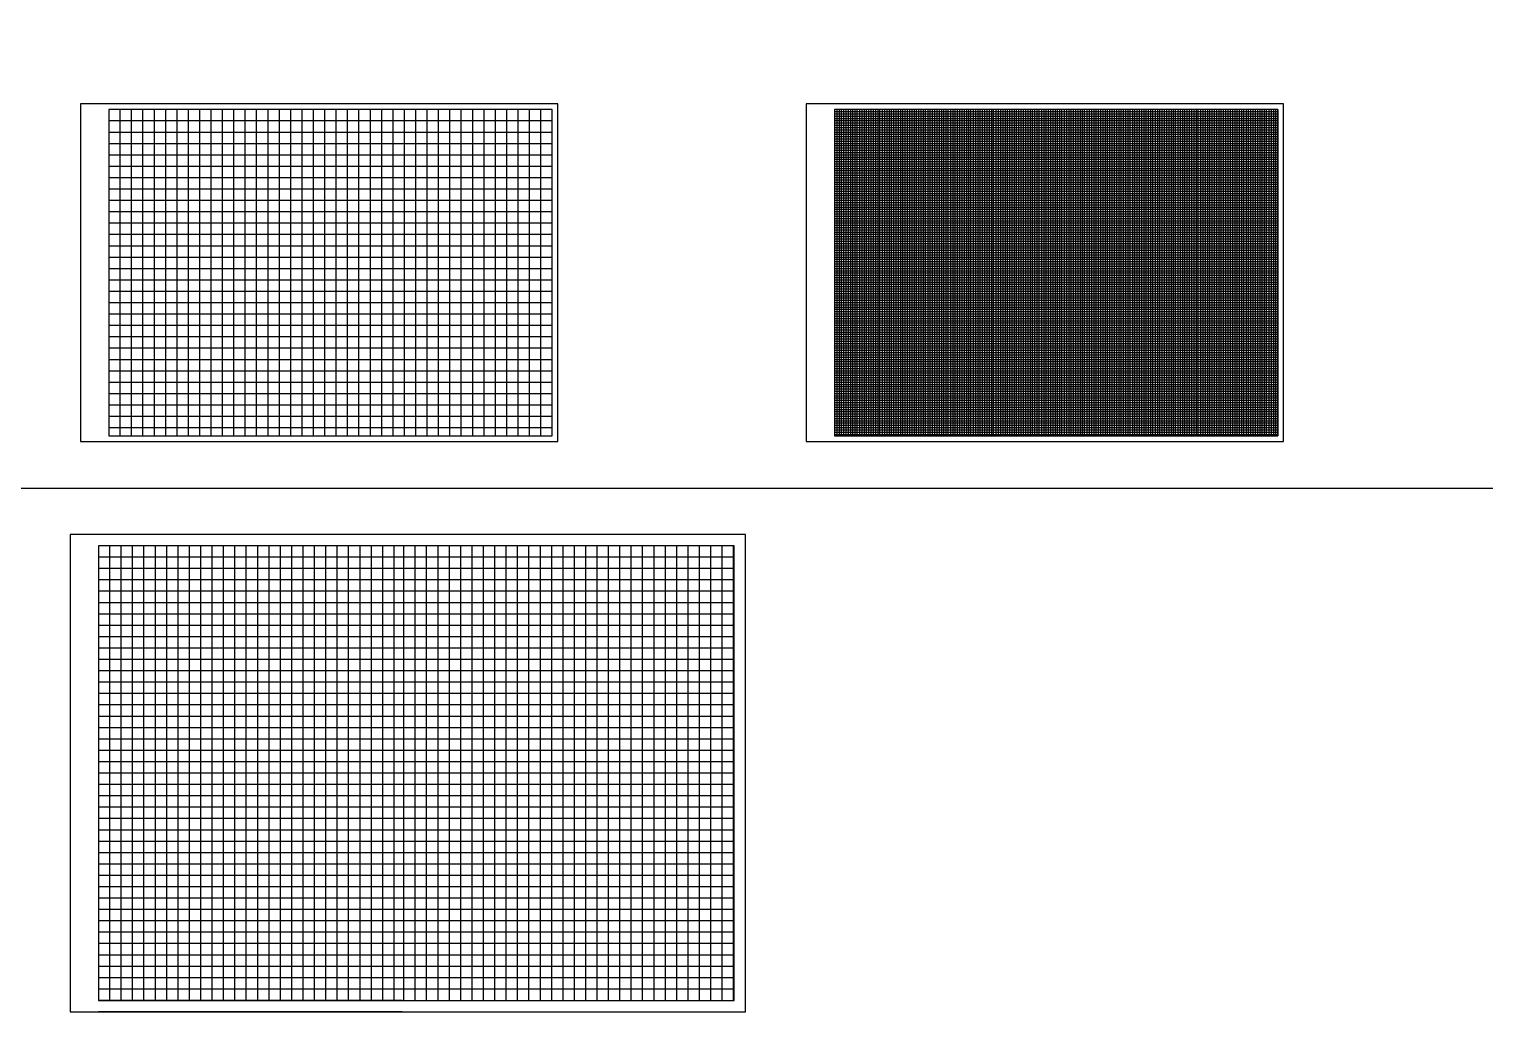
# Model space of a CAD drawing. Header units: millimetres. Extents: x 38046 to 69892, y 8139 to 15731.
# Drawn here: x 42088 to 43369, y 12161 to 13025 of the extents above; entities that cross this region are included whole.
import ezdxf

# ---------------------------------------------------------------- set-up
doc = ezdxf.new("R2010")
doc.units = ezdxf.units.MM
doc.header["$LTSCALE"] = 1000
doc.header["$MEASUREMENT"] = 0
doc.layers.get('0').update_dxf_attribs({"color": 3})
doc.layers.add('PUB_TITLE', color=4, linetype='Continuous')
doc.layers.add('图层3', color=253, linetype='Continuous')
doc.layers.add('图层2', color=7, linetype='Continuous', true_color=0xd6d6d6)

msp = doc.modelspace()

# ---------------------------------------------------------------- linework, layer by layer
for p, q in [((42168.6, 12667.6), (42168.6, 12954.6)), ((42168.6, 12667.6), (42168.6, 12954.6)), ((42178.6, 12667.6), (42178.6, 12954.6)), ((42188.6, 12667.6), (42188.6, 12954.6)), ((42198.6, 12667.6), (42198.6, 12954.6)), ((42208.6, 12667.6), (42208.6, 12954.6)), ((42218.6, 12667.6), (42218.6, 12954.6)), ((42228.6, 12667.6), (42228.6, 12954.6)), ((42238.6, 12667.6), (42238.6, 12954.6)), ((42248.6, 12667.6), (42248.6, 12954.6)), ((42258.6, 12667.6), (42258.6, 12954.6)), ((42268.6, 12667.6), (42268.6, 12954.6)), ((42278.6, 12667.6), (42278.6, 12954.6)), ((42288.6, 12667.6), (42288.6, 12954.6)), ((42288.6, 12667.6), (42288.6, 12954.6)), ((42298.6, 12667.6), (42298.6, 12954.6)), ((42308.6, 12667.6), (42308.6, 12954.6)), ((42318.6, 12667.6), (42318.6, 12954.6)), ((42328.6, 12667.6), (42328.6, 12954.6)), ((42338.6, 12667.6), (42338.6, 12954.6)), ((42348.6, 12667.6), (42348.6, 12954.6)), ((42348.6, 12667.6), (42348.6, 12954.6)), ((42358.6, 12667.6), (42358.6, 12954.6)), ((42368.6, 12667.6), (42368.6, 12954.6)), ((42378.6, 12667.6), (42378.6, 12954.6)), ((42388.6, 12667.6), (42388.6, 12954.6)), ((42398.6, 12667.6), (42398.6, 12954.6)), ((42408.6, 12667.6), (42408.6, 12954.6)), ((42418.6, 12667.6), (42418.6, 12954.6)), ((42428.6, 12667.6), (42428.6, 12954.6)), ((42428.6, 12667.6), (42428.6, 12954.6)), ((42438.6, 12667.6), (42438.6, 12954.6)), ((42448.6, 12667.6), (42448.6, 12954.6)), ((42458.6, 12667.6), (42458.6, 12954.6)), ((42468.6, 12667.6), (42468.6, 12954.6)), ((42478.6, 12667.6), (42478.6, 12954.6)), ((42488.6, 12667.6), (42488.6, 12954.6)), ((42498.6, 12667.6), (42498.6, 12954.6)), ((42508.6, 12667.6), (42508.6, 12954.6)), ((42518.6, 12667.6), (42518.6, 12954.6)), ((42528.6, 12667.6), (42528.6, 12954.6)), ((42538.6, 12667.6), (42538.6, 12954.6)), ((42548.6, 12667.6), (42548.6, 12954.6)), ((42548.6, 12667.6), (42548.6, 12954.6)), ((42548.6, 12944.6), (42158.6, 12944.6)), ((42548.6, 12934.6), (42158.6, 12934.6)), ((42548.6, 12924.6), (42158.6, 12924.6)), ((42548.6, 12914.6), (42158.6, 12914.6)), ((42548.6, 12904.6), (42158.6, 12904.6)), ((42548.6, 12894.6), (42158.6, 12894.6)), ((42548.6, 12894.6), (42158.6, 12894.6)), ((42548.6, 12884.6), (42158.6, 12884.6)), ((42548.6, 12874.6), (42158.6, 12874.6)), ((42548.6, 12864.6), (42158.6, 12864.6)), ((42548.6, 12854.6), (42158.6, 12854.6)), ((42548.6, 12844.6), (42158.6, 12844.6)), ((42548.6, 12834.6), (42158.6, 12834.6)), ((42548.6, 12824.6), (42158.6, 12824.6)), ((42548.6, 12814.6), (42158.6, 12814.6)), ((42548.6, 12804.6), (42158.6, 12804.6)), ((42548.6, 12794.6), (42158.6, 12794.6)), ((42548.6, 12784.6), (42158.6, 12784.6)), ((42548.6, 12774.6), (42158.6, 12774.6)), ((42548.6, 12774.6), (42158.6, 12774.6)), ((42548.6, 12764.6), (42158.6, 12764.6)), ((42548.6, 12764.6), (42158.6, 12764.6)), ((42548.6, 12764.6), (42158.6, 12764.6)), ((42548.6, 12764.6), (42158.6, 12764.6)), ((42548.6, 12754.6), (42158.6, 12754.6)), ((42548.6, 12744.6), (42158.6, 12744.6)), ((42548.6, 12734.6), (42158.6, 12734.6)), ((42548.6, 12724.6), (42158.6, 12724.6)), ((42548.6, 12714.6), (42158.6, 12714.6)), ((42548.6, 12704.6), (42158.6, 12704.6)), ((42548.6, 12694.6), (42158.6, 12694.6)), ((42548.6, 12684.6), (42158.6, 12684.6)), ((42548.6, 12684.6), (42158.6, 12684.6)), ((42548.6, 12674.6), (42158.6, 12674.6)), ((42548.6, 12674.6), (42158.6, 12674.6)), ((42548.6, 12674.6), (42158.6, 12674.6)), ((42708.5, 12560.8), (42149.5, 12560.8)), ((42159.5, 12170.8), (42159.5, 12570.8)), ((42159.5, 12170.8), (42159.5, 12570.8)), ((42169.5, 12170.8), (42169.5, 12570.8)), ((42179.5, 12170.8), (42179.5, 12570.8)), ((42189.5, 12170.8), (42189.5, 12570.8)), ((42199.5, 12170.8), (42199.5, 12570.8)), ((42209.5, 12170.8), (42209.5, 12570.8)), ((42219.5, 12170.8), (42219.5, 12570.8)), ((42229.5, 12170.8), (42229.5, 12570.8)), ((42239.5, 12170.8), (42239.5, 12570.8)), ((42249.5, 12170.8), (42249.5, 12570.8)), ((42259.5, 12170.8), (42259.5, 12570.8)), ((42269.5, 12170.8), (42269.5, 12570.8)), ((42279.5, 12170.8), (42279.5, 12570.8)), ((42279.5, 12170.8), (42279.5, 12570.8)), ((42289.5, 12170.8), (42289.5, 12570.8)), ((42299.5, 12170.8), (42299.5, 12570.8)), ((42309.5, 12170.8), (42309.5, 12570.8)), ((42319.5, 12170.8), (42319.5, 12570.8)), ((42329.5, 12170.8), (42329.5, 12570.8)), ((42339.5, 12170.8), (42339.5, 12570.8)), ((42339.5, 12170.8), (42339.5, 12570.8)), ((42349.5, 12170.8), (42349.5, 12570.8)), ((42359.5, 12170.8), (42359.5, 12570.8)), ((42369.5, 12170.8), (42369.5, 12570.8)), ((42379.5, 12170.8), (42379.5, 12570.8)), ((42389.5, 12170.8), (42389.5, 12570.8)), ((42399.5, 12170.8), (42399.5, 12570.8)), ((42409.5, 12170.8), (42409.5, 12570.8)), ((42418.1, 12170.8), (42418.1, 12570.8)), ((42418.1, 12170.8), (42418.1, 12570.8)), ((42428.1, 12170.8), (42428.1, 12570.8)), ((42438.1, 12170.8), (42438.1, 12570.8)), ((42448.1, 12170.8), (42448.1, 12570.8)), ((42458.1, 12170.8), (42458.1, 12570.8)), ((42468.1, 12170.8), (42468.1, 12570.8)), ((42478.1, 12170.8), (42478.1, 12570.8)), ((42488.1, 12170.8), (42488.1, 12570.8)), ((42498.1, 12170.8), (42498.1, 12570.8)), ((42508.1, 12170.8), (42508.1, 12570.8)), ((42518.1, 12170.8), (42518.1, 12570.8)), ((42528.1, 12170.8), (42528.1, 12570.8)), ((42538.1, 12170.8), (42538.1, 12570.8)), ((42538.1, 12170.8), (42538.1, 12570.8)), ((42548.1, 12170.8), (42548.1, 12570.8)), ((42558.1, 12170.8), (42558.1, 12570.8)), ((42568.1, 12170.8), (42568.1, 12570.8)), ((42578.1, 12170.8), (42578.1, 12570.8)), ((42588.1, 12170.8), (42588.1, 12570.8)), ((42598.1, 12170.8), (42598.1, 12570.8)), ((42598.1, 12170.8), (42598.1, 12570.8)), ((42608.1, 12170.8), (42608.1, 12570.8)), ((42618.1, 12170.8), (42618.1, 12570.8)), ((42628.1, 12170.8), (42628.1, 12570.8)), ((42638.1, 12170.8), (42638.1, 12570.8)), ((42648.1, 12170.8), (42648.1, 12570.8)), ((42658.1, 12170.8), (42658.1, 12570.8)), ((42668.1, 12170.8), (42668.1, 12570.8)), ((42678.1, 12170.8), (42678.1, 12570.8)), ((42688.1, 12170.8), (42688.1, 12570.8)), ((42698.1, 12170.8), (42698.1, 12570.8)), ((42708.1, 12170.8), (42708.1, 12570.8)), ((42708.5, 12550.8), (42149.5, 12550.8)), ((42708.5, 12540.8), (42149.5, 12540.8)), ((42708.5, 12530.8), (42149.5, 12530.8)), ((42708.5, 12520.8), (42149.5, 12520.8)), ((42708.5, 12510.8), (42149.5, 12510.8)), ((42708.5, 12510.8), (42149.5, 12510.8)), ((42708.5, 12500.8), (42149.5, 12500.8)), ((42708.5, 12490.8), (42149.5, 12490.8)), ((42708.5, 12480.8), (42149.5, 12480.8)), ((42708.5, 12470.8), (42149.5, 12470.8)), ((42708.5, 12460.8), (42149.5, 12460.8)), ((42708.5, 12450.8), (42149.5, 12450.8)), ((42708.5, 12440.8), (42149.5, 12440.8)), ((42708.5, 12430.8), (42149.5, 12430.8)), ((42708.5, 12420.8), (42149.5, 12420.8)), ((42708.5, 12410.8), (42149.5, 12410.8)), ((42708.5, 12400.8), (42149.5, 12400.8)), ((42708.5, 12390.8), (42149.5, 12390.8)), ((42708.5, 12390.8), (42149.5, 12390.8)), ((42708.5, 12380.8), (42149.5, 12380.8)), ((42708.5, 12380.8), (42149.5, 12380.8)), ((42708.5, 12380.8), (42149.5, 12380.8)), ((42708.5, 12370.8), (42149.5, 12370.8)), ((42708.5, 12360.8), (42149.5, 12360.8)), ((42708.5, 12350.8), (42149.5, 12350.8)), ((42708.5, 12340.8), (42149.5, 12340.8)), ((42708.5, 12330.8), (42149.5, 12330.8)), ((42708.5, 12320.8), (42149.5, 12320.8)), ((42708.5, 12320.8), (42149.5, 12320.8)), ((42708.5, 12310.8), (42149.5, 12310.8)), ((42708.5, 12300.8), (42149.5, 12300.8)), ((42708.5, 12290.8), (42149.5, 12290.8)), ((42708.5, 12280.8), (42149.5, 12280.8)), ((42708.5, 12270.8), (42149.5, 12270.8)), ((42708.5, 12260.8), (42149.5, 12260.8)), ((42708.5, 12250.8), (42149.5, 12250.8)), ((42708.5, 12240.8), (42149.5, 12240.8)), ((42708.5, 12230.8), (42149.5, 12230.8)), ((42708.5, 12220.8), (42149.5, 12220.8)), ((42708.5, 12210.8), (42149.5, 12210.8)), ((42708.5, 12200.8), (42149.5, 12200.8)), ((42708.5, 12200.8), (42149.5, 12200.8)), ((42708.5, 12190.8), (42149.5, 12190.8)), ((42708.5, 12190.8), (42149.5, 12190.8)), ((42708.5, 12190.8), (42149.5, 12190.8)), ((42708.5, 12180.8), (42149.5, 12180.8)), ((42416.5, 12170.8), (42149.5, 12170.8)), ((42416.5, 12160.8), (42149.5, 12160.8))]:
    msp.add_line(p, q)
for points in [[(43186.8, 12954.6), (42796.8, 12954.6)], [(42816.8, 12667.6), (42816.8, 12954.6)], [(42816.8, 12667.6), (42816.8, 12954.6)], [(42816.8, 12667.6), (42816.8, 12954.6)], [(42816.8, 12667.6), (42816.8, 12954.6)], [(42816.8, 12667.6), (42816.8, 12954.6)], [(42836.8, 12667.6), (42836.8, 12954.6)], [(42836.8, 12667.6), (42836.8, 12954.6)], [(42836.8, 12667.6), (42836.8, 12954.6)], [(42836.8, 12667.6), (42836.8, 12954.6)], [(42836.8, 12667.6), (42836.8, 12954.6)], [(42836.8, 12667.6), (42836.8, 12954.6)], [(42836.8, 12667.6), (42836.8, 12954.6)], [(42836.8, 12667.6), (42836.8, 12954.6)], [(42856.8, 12667.6), (42856.8, 12954.6)], [(42856.8, 12667.6), (42856.8, 12954.6)], [(42856.8, 12667.6), (42856.8, 12954.6)], [(42856.8, 12667.6), (42856.8, 12954.6)], [(42876.8, 12667.6), (42876.8, 12954.6)], [(42876.8, 12667.6), (42876.8, 12954.6)], [(42876.8, 12667.6), (42876.8, 12954.6)], [(42896.8, 12667.6), (42896.8, 12954.6)], [(42896.8, 12667.6), (42896.8, 12954.6)], [(42896.8, 12667.6), (42896.8, 12954.6)], [(42896.8, 12667.6), (42896.8, 12954.6)], [(42896.8, 12667.6), (42896.8, 12954.6)], [(42896.8, 12667.6), (42896.8, 12954.6)], [(42916.8, 12667.6), (42916.8, 12954.6)], [(42916.8, 12667.6), (42916.8, 12954.6)], [(42916.8, 12667.6), (42916.8, 12954.6)], [(42916.8, 12667.6), (42916.8, 12954.6)], [(42928, 12954.6), (42920.5, 12954.6)], [(42936.8, 12667.6), (42936.8, 12954.6)], [(42936.8, 12667.6), (42936.8, 12954.6)], [(42936.8, 12667.6), (42936.8, 12954.6)], [(42936.8, 12667.6), (42936.8, 12954.6)], [(42956.8, 12667.6), (42956.8, 12954.6)], [(42956.8, 12667.6), (42956.8, 12954.6)], [(42956.8, 12667.6), (42956.8, 12954.6)], [(42976.8, 12667.6), (42976.8, 12954.6)], [(42976.8, 12667.6), (42976.8, 12954.6)], [(42976.8, 12667.6), (42976.8, 12954.6)], [(42976.8, 12667.6), (42976.8, 12954.6)], [(42996.8, 12667.6), (42996.8, 12954.6)], [(42996.8, 12667.6), (42996.8, 12954.6)], [(42996.8, 12667.6), (42996.8, 12954.6)], [(43016.8, 12667.6), (43016.8, 12954.6)], [(43016.8, 12667.6), (43016.8, 12954.6)], [(43016.8, 12667.6), (43016.8, 12954.6)], [(43016.8, 12667.6), (43016.8, 12954.6)], [(43016.8, 12667.6), (43016.8, 12954.6)], [(43016.8, 12667.6), (43016.8, 12954.6)], [(43036.8, 12667.6), (43036.8, 12954.6)], [(43036.8, 12667.6), (43036.8, 12954.6)], [(43036.8, 12667.6), (43036.8, 12954.6)], [(43036.8, 12667.6), (43036.8, 12954.6)], [(43056.8, 12667.6), (43056.8, 12954.6)], [(43056.8, 12667.6), (43056.8, 12954.6)], [(43056.8, 12667.6), (43056.8, 12954.6)], [(43056.8, 12667.6), (43056.8, 12954.6)], [(43076.8, 12667.6), (43076.8, 12954.6)], [(43076.8, 12667.6), (43076.8, 12954.6)], [(43076.8, 12667.6), (43076.8, 12954.6)], [(43096.8, 12667.6), (43096.8, 12954.6)], [(43096.8, 12667.6), (43096.8, 12954.6)], [(43096.8, 12667.6), (43096.8, 12954.6)], [(43096.8, 12667.6), (43096.8, 12954.6)], [(43096.8, 12667.6), (43096.8, 12954.6)], [(43096.8, 12667.6), (43096.8, 12954.6)], [(43116.8, 12667.6), (43116.8, 12954.6)], [(43116.8, 12667.6), (43116.8, 12954.6)], [(43116.8, 12667.6), (43116.8, 12954.6)], [(43116.8, 12667.6), (43116.8, 12954.6)], [(43136.8, 12667.6), (43136.8, 12954.6)], [(43136.8, 12667.6), (43136.8, 12954.6)], [(43136.8, 12667.6), (43136.8, 12954.6)], [(43136.8, 12667.6), (43136.8, 12954.6)], [(43156.8, 12667.6), (43156.8, 12954.6)], [(43156.8, 12667.6), (43156.8, 12954.6)], [(43156.8, 12667.6), (43156.8, 12954.6)], [(43176.8, 12667.6), (43176.8, 12954.6)], [(43176.8, 12667.6), (43176.8, 12954.6)], [(43176.8, 12667.6), (43176.8, 12954.6)], [(43176.8, 12667.6), (43176.8, 12954.6)], [(43186.8, 12934.6), (42796.8, 12934.6)], [(43186.8, 12934.6), (42796.8, 12934.6)], [(43186.8, 12934.6), (42796.8, 12934.6)], [(43186.8, 12914.6), (42796.8, 12914.6)], [(43186.8, 12914.6), (42796.8, 12914.6)], [(43186.8, 12914.6), (42796.8, 12914.6)], [(43186.8, 12914.6), (42796.8, 12914.6)], [(43186.8, 12894.6), (42796.8, 12894.6)], [(43186.8, 12894.6), (42796.8, 12894.6)], [(43186.8, 12894.6), (42796.8, 12894.6)], [(43186.8, 12894.6), (42796.8, 12894.6)], [(43186.8, 12874.6), (42796.8, 12874.6)], [(43186.8, 12874.6), (42796.8, 12874.6)], [(43186.8, 12874.6), (42796.8, 12874.6)], [(43186.8, 12874.6), (42796.8, 12874.6)], [(43186.8, 12874.6), (42796.8, 12874.6)], [(43186.8, 12874.6), (42796.8, 12874.6)], [(43186.8, 12854.6), (42796.8, 12854.6)], [(43186.8, 12854.6), (42796.8, 12854.6)], [(43186.8, 12854.6), (42796.8, 12854.6)], [(43186.8, 12834.6), (42796.8, 12834.6)], [(43186.8, 12834.6), (42796.8, 12834.6)], [(43186.8, 12834.6), (42796.8, 12834.6)], [(43186.8, 12834.6), (42796.8, 12834.6)], [(43186.8, 12814.6), (42796.8, 12814.6)], [(43186.8, 12814.6), (42796.8, 12814.6)], [(43186.8, 12814.6), (42796.8, 12814.6)], [(43186.8, 12814.6), (42796.8, 12814.6)], [(43186.8, 12814.6), (42796.8, 12814.6)], [(43186.8, 12814.6), (42796.8, 12814.6)], [(43186.8, 12814.6), (42796.8, 12814.6)], [(43186.8, 12814.6), (42796.8, 12814.6)], [(43186.8, 12794.6), (42796.8, 12794.6)], [(43186.8, 12794.6), (42796.8, 12794.6)], [(43186.8, 12794.6), (42796.8, 12794.6)], [(43186.8, 12794.6), (42796.8, 12794.6)], [(43186.8, 12794.6), (42796.8, 12794.6)], [(43186.8, 12774.6), (42796.8, 12774.6)], [(43186.8, 12774.6), (42796.8, 12774.6)], [(43186.8, 12774.6), (42796.8, 12774.6)], [(43186.8, 12774.6), (42796.8, 12774.6)], [(43186.8, 12774.6), (42796.8, 12774.6)], [(43186.8, 12774.6), (42796.8, 12774.6)], [(43186.8, 12774.6), (42796.8, 12774.6)], [(43186.8, 12774.6), (42796.8, 12774.6)], [(43186.8, 12774.6), (42796.8, 12774.6)], [(43186.8, 12754.6), (42796.8, 12754.6)], [(42928, 12754.6), (42920.5, 12754.6)], [(42928, 12754.6), (42920.5, 12754.6)], [(42928, 12754.6), (42920.5, 12754.6)], [(42928, 12754.6), (42920.5, 12754.6)], [(43186.8, 12734.6), (42796.8, 12734.6)], [(43186.8, 12714.6), (42796.8, 12714.6)], [(43186.8, 12694.6), (42796.8, 12694.6)], [(43186.8, 12694.6), (42796.8, 12694.6)], [(43186.8, 12674.6), (42796.8, 12674.6)], [(43186.8, 12674.6), (42796.8, 12674.6)], [(43186.8, 12674.6), (42796.8, 12674.6)]]:
    msp.add_lwpolyline(points)
at = {"layer": 'PUB_TITLE'}
for points in [[(42133.6, 12662.6), (42553.6, 12662.6), (42553.6, 12959.6), (42133.6, 12959.6)], [(42771.8, 12662.6), (43191.8, 12662.6), (43191.8, 12959.6), (42771.8, 12959.6)], [(42158.6, 12667.6), (42548.6, 12667.6), (42548.6, 12954.6), (42158.6, 12954.6)], [(42796.8, 12667.6), (43186.8, 12667.6), (43186.8, 12954.6), (42796.8, 12954.6)], [(42124.5, 12160.8), (42718.5, 12160.8), (42718.5, 12580.8), (42124.5, 12580.8)], [(42149.5, 12170.8), (42708.5, 12170.8), (42708.5, 12570.8), (42149.5, 12570.8)]]:
    msp.add_lwpolyline(points, close=True, dxfattribs=at)
at = {"layer": '图层2'}
for points in [[(43186.8, 12954.6), (42796.8, 12954.6)], [(42796.8, 12954.6), (42796.8, 12668.6)], [(43186.8, 12952.6), (42796.8, 12952.6)], [(43186.8, 12950.6), (42796.8, 12950.6)], [(43186.8, 12948.6), (42796.8, 12948.6)], [(43186.8, 12946.6), (42796.8, 12946.6)], [(42798.8, 12954.6), (42798.8, 12667.6)], [(42800.8, 12954.6), (42800.8, 12667.6)], [(42802.8, 12954.6), (42802.8, 12667.6)], [(42804.8, 12954.6), (42804.8, 12667.6)], [(42806.8, 12954.6), (42806.8, 12667.6)], [(42808.8, 12954.6), (42808.8, 12667.6)], [(42810.8, 12954.6), (42810.8, 12667.6)], [(42812.8, 12954.6), (42812.8, 12667.6)], [(42814.8, 12954.6), (42814.8, 12667.6)], [(42818.8, 12954.6), (42818.8, 12667.6)], [(42820.8, 12954.6), (42820.8, 12667.6)], [(42822.8, 12954.6), (42822.8, 12667.6)], [(42824.8, 12954.6), (42824.8, 12667.6)], [(42826.8, 12954.6), (42826.8, 12667.6)], [(42828.8, 12954.6), (42828.8, 12667.6)], [(42830.8, 12954.6), (42830.8, 12667.6)], [(42832.8, 12954.6), (42832.8, 12667.6)], [(42834.8, 12954.6), (42834.8, 12667.6)], [(42834.8, 12954.6), (42834.8, 12667.6)], [(42838.8, 12954.6), (42838.8, 12667.6)], [(42840.8, 12954.6), (42840.8, 12667.6)], [(42842.8, 12954.6), (42842.8, 12667.6)], [(42844.8, 12954.6), (42844.8, 12667.6)], [(42846.8, 12954.6), (42846.8, 12667.6)], [(42848.8, 12954.6), (42848.8, 12667.6)], [(42850.8, 12954.6), (42850.8, 12667.6)], [(42852.8, 12954.6), (42852.8, 12667.6)], [(42854.8, 12954.6), (42854.8, 12667.6)], [(42858.8, 12954.6), (42858.8, 12667.6)], [(42858.8, 12954.6), (42858.8, 12667.6)], [(42860.8, 12954.6), (42860.8, 12667.6)], [(42860.8, 12954.6), (42860.8, 12667.6)], [(42862.8, 12954.6), (42862.8, 12667.6)], [(42862.8, 12954.6), (42862.8, 12667.6)], [(42864.8, 12954.6), (42864.8, 12667.6)], [(42864.8, 12954.6), (42864.8, 12667.6)], [(42866.8, 12954.6), (42866.8, 12667.6)], [(42868.8, 12954.6), (42868.8, 12667.6)], [(42870.8, 12954.6), (42870.8, 12667.6)], [(42872.8, 12954.6), (42872.8, 12667.6)], [(42874.8, 12954.6), (42874.8, 12667.6)], [(42878.8, 12954.6), (42878.8, 12667.6)], [(42878.8, 12954.6), (42878.8, 12667.6)], [(42878.8, 12954.6), (42878.8, 12667.6)], [(42880.8, 12954.6), (42880.8, 12667.6)], [(42882.8, 12954.6), (42882.8, 12667.6)], [(42884.8, 12954.6), (42884.8, 12667.6)], [(42886.8, 12954.6), (42886.8, 12667.6)], [(42888.8, 12954.6), (42888.8, 12667.6)], [(42890.8, 12954.6), (42890.8, 12667.6)], [(42892.8, 12954.6), (42892.8, 12667.6)], [(42894.8, 12954.6), (42894.8, 12667.6)], [(42898.8, 12954.6), (42898.8, 12667.6)], [(42900.8, 12954.6), (42900.8, 12667.6)], [(42902.8, 12954.6), (42902.8, 12667.6)], [(42904.8, 12954.6), (42904.8, 12667.6)], [(42906.8, 12954.6), (42906.8, 12667.6)], [(42908.8, 12954.6), (42908.8, 12667.6)], [(42910.8, 12954.6), (42910.8, 12667.6)], [(42912.8, 12954.6), (42912.8, 12667.6)], [(42914.8, 12954.6), (42914.8, 12667.6)], [(42914.8, 12954.6), (42914.8, 12667.6)], [(42918.8, 12954.6), (42918.8, 12667.6)], [(42920.8, 12954.6), (42920.8, 12667.6)], [(42922.8, 12954.6), (42922.8, 12667.6)], [(42924.8, 12954.6), (42924.8, 12667.6)], [(42926.8, 12954.6), (42926.8, 12667.6)], [(42928.8, 12954.6), (42928.8, 12667.6)], [(42930.8, 12954.6), (42930.8, 12667.6)], [(42932.8, 12954.6), (42932.8, 12667.6)], [(42934.8, 12954.6), (42934.8, 12667.6)], [(42938.8, 12954.6), (42938.8, 12667.6)], [(42938.8, 12954.6), (42938.8, 12667.6)], [(42940.8, 12954.6), (42940.8, 12667.6)], [(42940.8, 12954.6), (42940.8, 12667.6)], [(42942.8, 12954.6), (42942.8, 12667.6)], [(42942.8, 12954.6), (42942.8, 12667.6)], [(42944.8, 12954.6), (42944.8, 12667.6)], [(42944.8, 12954.6), (42944.8, 12667.6)], [(42946.8, 12954.6), (42946.8, 12667.6)], [(42948.8, 12954.6), (42948.8, 12667.6)], [(42950.8, 12954.6), (42950.8, 12667.6)], [(42952.8, 12954.6), (42952.8, 12667.6)], [(42954.8, 12954.6), (42954.8, 12667.6)], [(42958.8, 12954.6), (42958.8, 12667.6)], [(42958.8, 12954.6), (42958.8, 12667.6)], [(42960.8, 12954.6), (42960.8, 12667.6)], [(42962.8, 12954.6), (42962.8, 12667.6)], [(42964.8, 12954.6), (42964.8, 12667.6)], [(42966.8, 12954.6), (42966.8, 12667.6)], [(42968.8, 12954.6), (42968.8, 12667.6)], [(42970.8, 12954.6), (42970.8, 12667.6)], [(42972.8, 12954.6), (42972.8, 12667.6)], [(42974.8, 12954.6), (42974.8, 12667.6)], [(42978.8, 12954.6), (42978.8, 12667.6)], [(42978.8, 12954.6), (42978.8, 12667.6)], [(42980.8, 12954.6), (42980.8, 12667.6)], [(42982.8, 12954.6), (42982.8, 12667.6)], [(42984.8, 12954.6), (42984.8, 12667.6)], [(42986.8, 12954.6), (42986.8, 12667.6)], [(42988.8, 12954.6), (42988.8, 12667.6)], [(42990.8, 12954.6), (42990.8, 12667.6)], [(42992.8, 12954.6), (42992.8, 12667.6)], [(42994.8, 12954.6), (42994.8, 12667.6)], [(42998.8, 12954.6), (42998.8, 12667.6)], [(43000.8, 12954.6), (43000.8, 12667.6)], [(43002.8, 12954.6), (43002.8, 12667.6)], [(43004.8, 12954.6), (43004.8, 12667.6)], [(43006.8, 12954.6), (43006.8, 12667.6)], [(43008.8, 12954.6), (43008.8, 12667.6)], [(43010.8, 12954.6), (43010.8, 12667.6)], [(43012.8, 12954.6), (43012.8, 12667.6)], [(43014.8, 12954.6), (43014.8, 12667.6)], [(43018.8, 12954.6), (43018.8, 12667.6)], [(43020.8, 12954.6), (43020.8, 12667.6)], [(43022.8, 12954.6), (43022.8, 12667.6)], [(43024.8, 12954.6), (43024.8, 12667.6)], [(43026.8, 12954.6), (43026.8, 12667.6)], [(43028.8, 12954.6), (43028.8, 12667.6)], [(43030.8, 12954.6), (43030.8, 12667.6)], [(43032.8, 12954.6), (43032.8, 12667.6)], [(43034.8, 12954.6), (43034.8, 12667.6)], [(43034.8, 12954.6), (43034.8, 12667.6)], [(43038.8, 12954.6), (43038.8, 12667.6)], [(43040.8, 12954.6), (43040.8, 12667.6)], [(43042.8, 12954.6), (43042.8, 12667.6)], [(43044.8, 12954.6), (43044.8, 12667.6)], [(43046.8, 12954.6), (43046.8, 12667.6)], [(43048.8, 12954.6), (43048.8, 12667.6)], [(43050.8, 12954.6), (43050.8, 12667.6)], [(43052.8, 12954.6), (43052.8, 12667.6)], [(43054.8, 12954.6), (43054.8, 12667.6)], [(43058.8, 12954.6), (43058.8, 12667.6)], [(43058.8, 12954.6), (43058.8, 12667.6)], [(43060.8, 12954.6), (43060.8, 12667.6)], [(43060.8, 12954.6), (43060.8, 12667.6)], [(43062.8, 12954.6), (43062.8, 12667.6)], [(43062.8, 12954.6), (43062.8, 12667.6)], [(43064.8, 12954.6), (43064.8, 12667.6)], [(43064.8, 12954.6), (43064.8, 12667.6)], [(43066.8, 12954.6), (43066.8, 12667.6)], [(43068.8, 12954.6), (43068.8, 12667.6)], [(43070.8, 12954.6), (43070.8, 12667.6)], [(43072.8, 12954.6), (43072.8, 12667.6)], [(43074.8, 12954.6), (43074.8, 12667.6)], [(43078.8, 12954.6), (43078.8, 12667.6)], [(43078.8, 12954.6), (43078.8, 12667.6)], [(43078.8, 12954.6), (43078.8, 12667.6)], [(43080.8, 12954.6), (43080.8, 12667.6)], [(43082.8, 12954.6), (43082.8, 12667.6)], [(43084.8, 12954.6), (43084.8, 12667.6)], [(43086.8, 12954.6), (43086.8, 12667.6)], [(43088.8, 12954.6), (43088.8, 12667.6)], [(43090.8, 12954.6), (43090.8, 12667.6)], [(43092.8, 12954.6), (43092.8, 12667.6)], [(43094.8, 12954.6), (43094.8, 12667.6)], [(43098.8, 12954.6), (43098.8, 12667.6)], [(43100.8, 12954.6), (43100.8, 12667.6)], [(43102.8, 12954.6), (43102.8, 12667.6)], [(43104.8, 12954.6), (43104.8, 12667.6)], [(43106.8, 12954.6), (43106.8, 12667.6)], [(43108.8, 12954.6), (43108.8, 12667.6)], [(43110.8, 12954.6), (43110.8, 12667.6)], [(43112.8, 12954.6), (43112.8, 12667.6)], [(43114.8, 12954.6), (43114.8, 12667.6)], [(43114.8, 12954.6), (43114.8, 12667.6)], [(43118.8, 12954.6), (43118.8, 12667.6)], [(43120.8, 12954.6), (43120.8, 12667.6)], [(43122.8, 12954.6), (43122.8, 12667.6)], [(43124.8, 12954.6), (43124.8, 12667.6)], [(43126.8, 12954.6), (43126.8, 12667.6)], [(43128.8, 12954.6), (43128.8, 12667.6)], [(43130.8, 12954.6), (43130.8, 12667.6)], [(43132.8, 12954.6), (43132.8, 12667.6)], [(43134.8, 12954.6), (43134.8, 12667.6)], [(43138.8, 12954.6), (43138.8, 12667.6)], [(43138.8, 12954.6), (43138.8, 12667.6)], [(43140.8, 12954.6), (43140.8, 12667.6)], [(43140.8, 12954.6), (43140.8, 12667.6)], [(43142.8, 12954.6), (43142.8, 12667.6)], [(43142.8, 12954.6), (43142.8, 12667.6)], [(43144.8, 12954.6), (43144.8, 12667.6)], [(43144.8, 12954.6), (43144.8, 12667.6)], [(43146.8, 12954.6), (43146.8, 12667.6)], [(43148.8, 12954.6), (43148.8, 12667.6)], [(43150.8, 12954.6), (43150.8, 12667.6)], [(43152.8, 12954.6), (43152.8, 12667.6)], [(43154.8, 12954.6), (43154.8, 12667.6)], [(43158.8, 12954.6), (43158.8, 12667.6)], [(43158.8, 12954.6), (43158.8, 12667.6)], [(43160.8, 12954.6), (43160.8, 12667.6)], [(43162.8, 12954.6), (43162.8, 12667.6)], [(43164.8, 12954.6), (43164.8, 12667.6)], [(43166.8, 12954.6), (43166.8, 12667.6)], [(43168.8, 12954.6), (43168.8, 12667.6)], [(43170.8, 12954.6), (43170.8, 12667.6)], [(43172.8, 12954.6), (43172.8, 12667.6)], [(43174.8, 12954.6), (43174.8, 12667.6)], [(43178.8, 12954.6), (43178.8, 12667.6)], [(43178.8, 12954.6), (43178.8, 12667.6)], [(43180.8, 12954.6), (43180.8, 12667.6)], [(43182.8, 12954.6), (43182.8, 12667.6)], [(43184.8, 12954.6), (43184.8, 12667.6)], [(43186.8, 12954.6), (43186.8, 12667.6)], [(43186.8, 12944.6), (42796.8, 12944.6)], [(43186.8, 12942.6), (42796.8, 12942.6)], [(43186.8, 12940.6), (42796.8, 12940.6)], [(43186.8, 12938.6), (42796.8, 12938.6)], [(43186.8, 12936.6), (42796.8, 12936.6)], [(43186.8, 12932.6), (42796.8, 12932.6)], [(43186.8, 12930.6), (42796.8, 12930.6)], [(43186.8, 12928.6), (42796.8, 12928.6)], [(43186.8, 12926.6), (42796.8, 12926.6)], [(43186.8, 12924.6), (42796.8, 12924.6)], [(43186.8, 12922.6), (42796.8, 12922.6)], [(43186.8, 12920.6), (42796.8, 12920.6)], [(43186.8, 12918.6), (42796.8, 12918.6)], [(43186.8, 12916.6), (42796.8, 12916.6)], [(43186.8, 12916.6), (42796.8, 12916.6)], [(43186.8, 12912.6), (42796.8, 12912.6)], [(43186.8, 12910.6), (42796.8, 12910.6)], [(43186.8, 12908.6), (42796.8, 12908.6)], [(43186.8, 12906.6), (42796.8, 12906.6)], [(43186.8, 12904.6), (42796.8, 12904.6)], [(43186.8, 12902.6), (42796.8, 12902.6)], [(43186.8, 12900.6), (42796.8, 12900.6)], [(43186.8, 12898.6), (42796.8, 12898.6)], [(43186.8, 12896.6), (42796.8, 12896.6)], [(43186.8, 12892.6), (42796.8, 12892.6)], [(43186.8, 12892.6), (42796.8, 12892.6)], [(43186.8, 12890.6), (42796.8, 12890.6)], [(43186.8, 12890.6), (42796.8, 12890.6)], [(43186.8, 12888.6), (42796.8, 12888.6)], [(43186.8, 12888.6), (42796.8, 12888.6)], [(43186.8, 12886.6), (42796.8, 12886.6)], [(43186.8, 12886.6), (42796.8, 12886.6)], [(43186.8, 12884.6), (42796.8, 12884.6)], [(43186.8, 12882.6), (42796.8, 12882.6)], [(43186.8, 12880.6), (42796.8, 12880.6)], [(43186.8, 12878.6), (42796.8, 12878.6)], [(43186.8, 12876.6), (42796.8, 12876.6)], [(43186.8, 12872.6), (42796.8, 12872.6)], [(43186.8, 12872.6), (42796.8, 12872.6)], [(43186.8, 12872.6), (42796.8, 12872.6)], [(43186.8, 12870.6), (42796.8, 12870.6)], [(43186.8, 12868.6), (42796.8, 12868.6)], [(43186.8, 12866.6), (42796.8, 12866.6)], [(43186.8, 12864.6), (42796.8, 12864.6)], [(43186.8, 12862.6), (42796.8, 12862.6)], [(43186.8, 12860.6), (42796.8, 12860.6)], [(43186.8, 12858.6), (42796.8, 12858.6)], [(43186.8, 12856.6), (42796.8, 12856.6)], [(43186.8, 12852.6), (42796.8, 12852.6)], [(43186.8, 12850.6), (42796.8, 12850.6)], [(43186.8, 12848.6), (42796.8, 12848.6)], [(43186.8, 12846.6), (42796.8, 12846.6)], [(43186.8, 12844.6), (42796.8, 12844.6)], [(43186.8, 12842.6), (42796.8, 12842.6)], [(43186.8, 12840.6), (42796.8, 12840.6)], [(43186.8, 12838.6), (42796.8, 12838.6)], [(43186.8, 12836.6), (42796.8, 12836.6)], [(43186.8, 12836.6), (42796.8, 12836.6)], [(43186.8, 12832.6), (42796.8, 12832.6)], [(43186.8, 12830.6), (42796.8, 12830.6)], [(43186.8, 12828.6), (42796.8, 12828.6)], [(43186.8, 12826.6), (42796.8, 12826.6)], [(43186.8, 12824.6), (42796.8, 12824.6)], [(43186.8, 12822.6), (42796.8, 12822.6)], [(43186.8, 12820.6), (42796.8, 12820.6)], [(43186.8, 12818.6), (42796.8, 12818.6)], [(43186.8, 12816.6), (42796.8, 12816.6)], [(43186.8, 12812.6), (42796.8, 12812.6)], [(43186.8, 12812.6), (42796.8, 12812.6)], [(43186.8, 12810.6), (42796.8, 12810.6)], [(43186.8, 12810.6), (42796.8, 12810.6)], [(43186.8, 12808.6), (42796.8, 12808.6)], [(43186.8, 12808.6), (42796.8, 12808.6)], [(43186.8, 12806.6), (42796.8, 12806.6)], [(43186.8, 12806.6), (42796.8, 12806.6)], [(43186.8, 12804.6), (42796.8, 12804.6)], [(43186.8, 12802.6), (42796.8, 12802.6)], [(43186.8, 12800.6), (42796.8, 12800.6)], [(43186.8, 12798.6), (42796.8, 12798.6)], [(43186.8, 12796.6), (42796.8, 12796.6)], [(43186.8, 12792.6), (42796.8, 12792.6)], [(43186.8, 12792.6), (42796.8, 12792.6)], [(43186.8, 12790.6), (42796.8, 12790.6)], [(43186.8, 12788.6), (42796.8, 12788.6)], [(43186.8, 12786.6), (42796.8, 12786.6)], [(43186.8, 12784.6), (42796.8, 12784.6)], [(43186.8, 12782.6), (42796.8, 12782.6)], [(43186.8, 12780.6), (42796.8, 12780.6)], [(43186.8, 12778.6), (42796.8, 12778.6)], [(43186.8, 12776.6), (42796.8, 12776.6)], [(43186.8, 12772.6), (42796.8, 12772.6)], [(43186.8, 12772.6), (42796.8, 12772.6)], [(43186.8, 12770.6), (42796.8, 12770.6)], [(43186.8, 12768.6), (42796.8, 12768.6)], [(43186.8, 12766.6), (42796.8, 12766.6)], [(43186.8, 12764.6), (42796.8, 12764.6)], [(43186.8, 12762.6), (42796.8, 12762.6)], [(43186.8, 12760.6), (42796.8, 12760.6)], [(43186.8, 12758.6), (42796.8, 12758.6)], [(43186.8, 12756.6), (42796.8, 12756.6)], [(43186.8, 12752.6), (42796.8, 12752.6)], [(43186.8, 12750.6), (42796.8, 12750.6)], [(43186.8, 12748.6), (42796.8, 12748.6)], [(43186.8, 12746.6), (42796.8, 12746.6)], [(43186.8, 12744.6), (42796.8, 12744.6)], [(43186.8, 12742.6), (42796.8, 12742.6)], [(43186.8, 12740.6), (42796.8, 12740.6)], [(43186.8, 12738.6), (42796.8, 12738.6)], [(43186.8, 12736.6), (42796.8, 12736.6)], [(43186.8, 12732.6), (42796.8, 12732.6)], [(43186.8, 12730.6), (42796.8, 12730.6)], [(43186.8, 12728.6), (42796.8, 12728.6)], [(43186.8, 12726.6), (42796.8, 12726.6)], [(43186.8, 12724.6), (42796.8, 12724.6)], [(43186.8, 12722.6), (42796.8, 12722.6)], [(43186.8, 12720.6), (42796.8, 12720.6)], [(43186.8, 12718.6), (42796.8, 12718.6)], [(43186.8, 12716.6), (42796.8, 12716.6)], [(43186.8, 12712.6), (42796.8, 12712.6)], [(43186.8, 12710.6), (42796.8, 12710.6)], [(43186.8, 12708.6), (42796.8, 12708.6)], [(43186.8, 12706.6), (42796.8, 12706.6)], [(43186.8, 12704.6), (42796.8, 12704.6)], [(43186.8, 12702.6), (42796.8, 12702.6)], [(43186.8, 12700.6), (42796.8, 12700.6)], [(43186.8, 12698.6), (42796.8, 12698.6)], [(43186.8, 12696.6), (42796.8, 12696.6)], [(43186.8, 12692.6), (42796.8, 12692.6)], [(43186.8, 12690.6), (42796.8, 12690.6)], [(43186.8, 12688.6), (42796.8, 12688.6)], [(43186.8, 12686.6), (42796.8, 12686.6)], [(43186.8, 12684.6), (42796.8, 12684.6)], [(43186.8, 12682.6), (42796.8, 12682.6)], [(43186.8, 12680.6), (42796.8, 12680.6)], [(43186.8, 12678.6), (42796.8, 12678.6)], [(43186.8, 12676.6), (42796.8, 12676.6)], [(43186.8, 12676.6), (42796.8, 12676.6)], [(43186.8, 12672.6), (42796.8, 12672.6)], [(43186.8, 12670.6), (42796.8, 12670.6)], [(43186.8, 12668.6), (42796.8, 12668.6)]]:
    msp.add_lwpolyline(points, dxfattribs=at)
at = {"layer": '图层3', "color": 1}
msp.add_lwpolyline([(38045.9, 13396.9), (46413, 13396.9), (46413, 12621.3), (38045.9, 12621.3)], close=True, dxfattribs=at)

doc.saveas('drawing.dxf')
